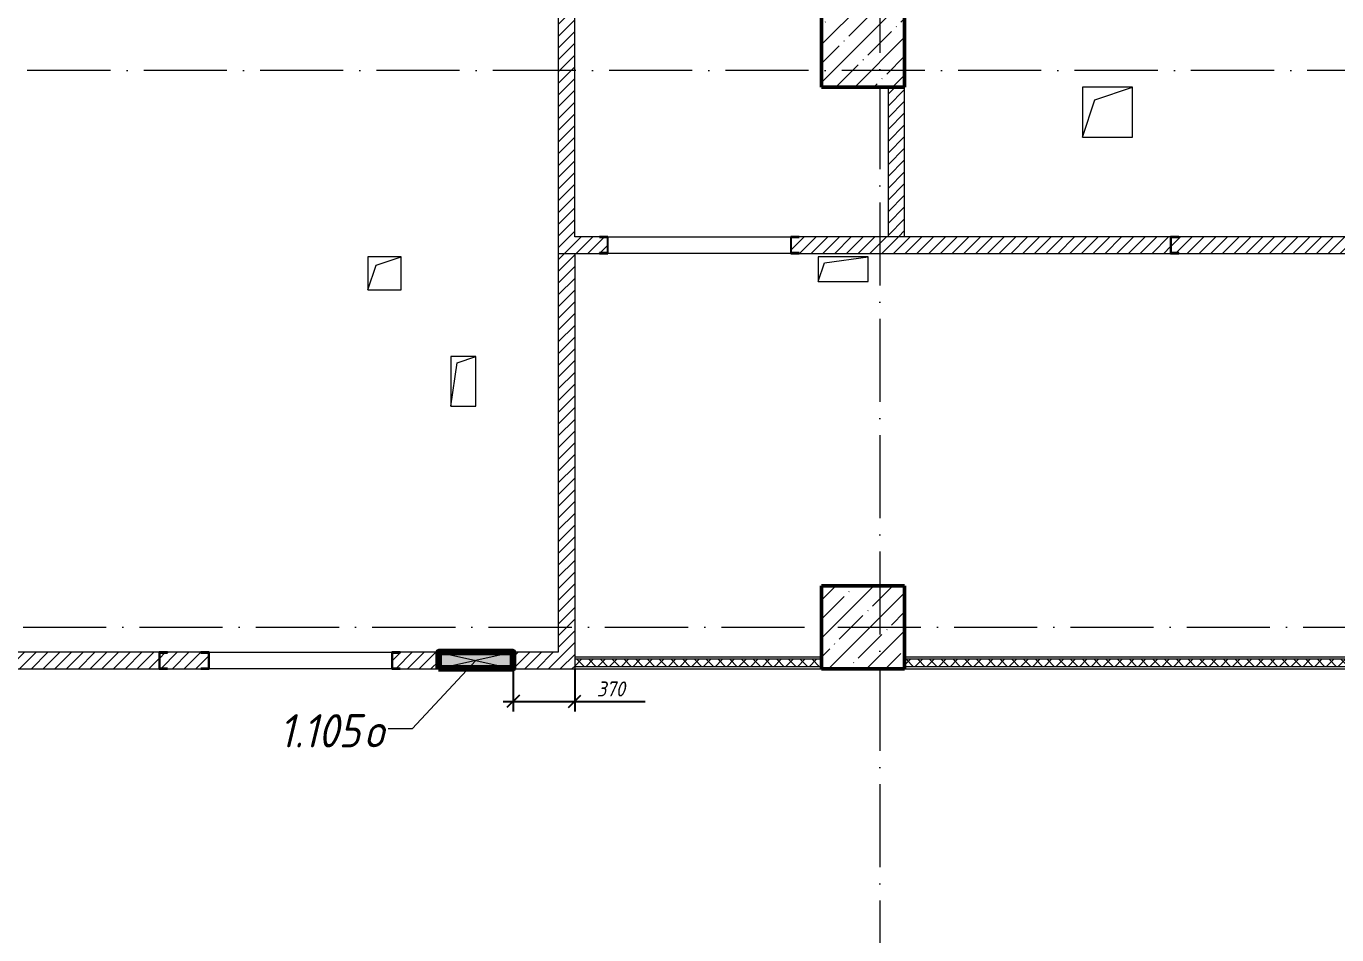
# Model space of a CAD drawing. Header units: millimetres. Extents: x -356862 to 418287, y 0 to 839748.
# Drawn here: x -92550 to -84665, y 509097 to 514564 of the extents above; entities that cross this region are included whole.
import ezdxf

# ---------------------------------------------------------------- set-up
doc = ezdxf.new("R2010")
doc.units = ezdxf.units.MM
doc.linetypes.add('50_200_ШТРИХ_1Т_ш5_п1_п1_', pattern=[700, 500, -100, 0, -100])
for name, color, linetype, lineweight in [('9.7) Заделка 956 шт', 6, 'Continuous', 158), ('A-____-____-DIMS', 7, 'Continuous', 9), ('A-DETL-GENF-OTLN', 7, 'Continuous', 9), ('A-GENM-____-MCUT', 7, 'Continuous', 25), ('A-GENM-____-OTLN', 7, 'Continuous', 9), ('A-GENM-____-OTLN-1', 7, 'Continuous', 25), ('A-GLAZ-____-IDEN', 7, 'Continuous', 9), ('A-GLAZ-____-OTLN', 7, 'Continuous', 9), ('A-WALL-____-MCUT-1', 7, 'Continuous', 9), ('A-WALL-____-PATT-1', 7, 'Continuous', 9), ('A-WALL-FNSH-MCUT-1', 7, 'Continuous', 9), ('I-WALL-____-OTLN', 7, 'Continuous', 9), ('S-COLS-____-MCUT', 7, 'Continuous', 50), ('S-COLS-____-OTLN', 7, 'Continuous', 9), ('S-GRID-____-OTLN-1', 7, '50_200_ШТРИХ_1Т_ш5_п1_п1_', 9)]:
    doc.layers.add(name, color=color, linetype=linetype, lineweight=lineweight)
doc.layers.add('A-WALL-____-PATT-3', color=9, linetype='Continuous', lineweight=9, true_color=0x808080)
doc.styles.add('ISOCPEUR_I_11', font='isocpeui.ttf', dxfattribs={"width": 0.9, "height": 200})
doc.styles.add('ISOCPEUR_I_7', font='isocpeui.ttf', dxfattribs={"width": 0.9, "height": 90})
doc.dimstyles.new('ISO-1_8_0_9К_СРЕДНИЙ_Кладочные_1', dxfattribs={"dimscale": 304.8, "dimtxt": 89.638306, "dimasz": 0.246063, "dimexe": 0.19685, "dimexo": 0, "dimgap": 0, "dimtad": 1, "dimdec": 3, "dimrnd": 0.001, "dimdsep": 46, "dimtxsty": 'ISOCPEUR_I_7', "dimblk1": 'OBLIQUE', "dimblk2": 'OBLIQUE', "dimsah": 1, "dimcen": 0.09, "dimdle": 0.19685, "dimazin": 0, "dimtfac": 1, "dimtdec": 4, "dimtix": 1, "dimtmove": 0, "dimatfit": 3, "dimfxl": 1, "dimtvp": 1, "dimtolj": 1, "dimtzin": 0, "dimarcsym": 2})
pattern_1 = [(45, (-176515.067, 459015.94), (-35.35534, 35.35534), [])]
pattern_2 = [(45, (-176515.067, 459015.94), (-35.35534, 35.35534), []), (135, (-176515.067, 459015.94), (-35.35534, -35.35534), [])]

# ---------------------------------------------------------------- blocks, each defined once
blk = doc.blocks.new('BSC_Колонна _Прямоугольная - 500х500-V40-АР1_План отверстий 1 этажа в осях 1-64_Ю-ЯЯ')
at = {"layer": 'S-COLS-____-OTLN'}
h = blk.add_hatch(dxfattribs=at)
h.set_pattern_fill('FP_47', color=256, style=0, pattern_type=2)
h.set_pattern_definition([(45, (-89000, -51931.04), (-114.04925, 114.04925), []), (45, (-88885.95, -51931.04), (-114.04925, 114.04925), [201.613, -40.323, 3.353, -36.97])])
h.paths.add_polyline_path([(-250, -250), (250, -250), (250, 250), (-250, 250)], flags=0)
at = {"layer": 'S-COLS-____-MCUT'}
for p, q in [((250, 250), (-250, 250)), ((-250, 250), (-250, -250)), ((250, -250), (250, 250)), ((-250, -250), (250, -250))]:
    blk.add_line(p, q, dxfattribs=at)
blk = doc.blocks.new('BSC_Колонна _Прямоугольная - 500х500-V117-АР1_План отверстий 1 этажа в осях 1-64_Ю-ЯЯ')
at = {"layer": 'S-COLS-____-OTLN'}
h = blk.add_hatch(dxfattribs=at)
h.set_pattern_fill('FP_128', color=256, style=0, pattern_type=2)
h.set_pattern_definition([(315, (-55431.04, 89000), (114.04925, 114.04925), []), (315, (-55431.04, 88885.95), (114.04925, 114.04925), [201.613, -40.323, 3.353, -36.97])])
h.paths.add_polyline_path([(-250, 250), (-250, -250), (250, -250), (250, 250)], flags=0)
at = {"layer": 'S-COLS-____-MCUT'}
for p, q in [((250, 250), (-250, 250)), ((-250, 250), (-250, -250)), ((250, -250), (250, 250)), ((-250, -250), (250, -250))]:
    blk.add_line(p, q, dxfattribs=at)
blk = doc.blocks.new('154_Фахверк_СКБ_Швеллер - Тип_100_4010-27789772-АР1_План отверстий 1 этажа в осях 1-64_Ю-ЯЯ')
at = {"layer": 'A-GENM-____-MCUT'}
for p, q in [((175, 50), (125, 50)), ((125, 50), (125, -50)), ((128, 47), (175, 47)), ((128, -47), (128, 47)), ((175, 47), (175, 50)), ((125, -50), (175, -50)), ((175, -47), (128, -47)), ((175, -50), (175, -47))]:
    blk.add_line(p, q, dxfattribs=at)
blk = doc.blocks.new('154_Фахверк_СКБ_Швеллер - Тип_100_3600-27825154-АР1_План отверстий 1 этажа в осях 1-64_Ю-ЯЯ')
at = {"layer": 'A-GENM-____-MCUT'}
for p, q in [((175, 50), (125, 50)), ((125, 50), (125, -50)), ((128, 47), (175, 47)), ((128, -47), (128, 47)), ((175, 47), (175, 50)), ((125, -50), (175, -50)), ((175, -47), (128, -47)), ((175, -50), (175, -47))]:
    blk.add_line(p, q, dxfattribs=at)
blk = doc.blocks.new('154_Фахверк_СКБ_Швеллер - Тип_100_3600_1-27826044-АР1_План отверстий 1 этажа в осях 1-64_Ю-ЯЯ')
at = {"layer": 'A-GENM-____-MCUT'}
for p, q in [((175, 50), (125, 50)), ((125, 50), (125, -50)), ((128, 47), (175, 47)), ((128, -47), (128, 47)), ((175, 47), (175, 50)), ((125, -50), (175, -50)), ((175, -47), (128, -47)), ((175, -50), (175, -47))]:
    blk.add_line(p, q, dxfattribs=at)
blk = doc.blocks.new('AR_Отверстие прямоугольное _в плите_ - AR_Отверстие прямоугольное _в плите_-30459689-АР1_План отверстий 1 этажа в осях 1-64_Ю-ЯЯ')
at = {"layer": 'A-GENM-____-OTLN'}
for p, q in [((150, 150), (-150, 150)), ((-150, 150), (-150, -150)), ((-75, 75), (150, 150)), ((150, -150), (150, 150)), ((-150, -150), (-75, 75)), ((-150, -150), (150, -150))]:
    blk.add_line(p, q, dxfattribs=at)
blk = doc.blocks.new('AR_Отверстие прямоугольное _в плите_ - AR_Отверстие прямоугольное _в плите_-30459702-АР1_План отверстий 1 этажа в осях 1-64_Ю-ЯЯ')
at = {"layer": 'A-GENM-____-OTLN'}
for p, q in [((150, 75), (-150, 75)), ((-150, 75), (-150, -75)), ((-150, -75), (-112.5, 37.5)), ((-112.5, 37.5), (150, 75)), ((150, -75), (150, 75)), ((-150, -75), (150, -75))]:
    blk.add_line(p, q, dxfattribs=at)
blk = doc.blocks.new('AR_Отверстие прямоугольное _в плите_ - AR_Отверстие прямоугольное _в плите_-30459597-АР1_План отверстий 1 этажа в осях 1-64_Ю-ЯЯ')
at = {"layer": 'A-GENM-____-OTLN'}
for p, q in [((100, 100), (-100, 100)), ((-100, 100), (-100, -100)), ((-50, 50), (100, 100)), ((100, -100), (100, 100)), ((-100, -100), (-50, 50)), ((-100, -100), (100, -100))]:
    blk.add_line(p, q, dxfattribs=at)
blk = doc.blocks.new('AR_Отверстие прямоугольное _в плите_ - AR_Отверстие прямоугольное _в плите_-30459630-АР1_План отверстий 1 этажа в осях 1-64_Ю-ЯЯ')
at = {"layer": 'A-GENM-____-OTLN'}
for p, q in [((75, 150), (-75, 150)), ((-75, 150), (-75, -150)), ((-75, -150), (-37.5, 112.5)), ((-37.5, 112.5), (75, 150)), ((75, -150), (75, 150)), ((-75, -150), (75, -150))]:
    blk.add_line(p, q, dxfattribs=at)
blk = doc.blocks.new('AR_Отверстие прямоугольное _в стене__БезПР - AR_Отверстие прямоугольное _в стене__БезПР-36429247-АР1_План отверстий 1 этажа в осях 1-64_Ю-ЯЯ')
at = {"layer": 'A-GLAZ-____-OTLN'}
blk.add_hatch(color=256, dxfattribs=at).paths.add_polyline_path([(225, -50), (225, 50), (-225, 50), (-225, -50)], flags=0)
at = {"layer": 'A-DETL-GENF-OTLN'}
for p, q in [((-225, -50), (-225, 50)), ((-225, 50), (225, 50)), ((225, 50), (-225, -50)), ((-225, 50), (225, -50)), ((225, 50), (-225, 50)), ((-225, 50), (-225, -50)), ((225, 50), (225, -50)), ((225, -50), (225, 50)), ((225, -50), (-225, -50)), ((-225, -50), (225, -50))]:
    blk.add_line(p, q, dxfattribs=at)
at = {"layer": 'A-GLAZ-____-OTLN'}
blk.add_line((225, 50), (-225, 50), dxfattribs=at)
blk = doc.blocks.new('_Oblique')
at = {"color": 0, "linetype": 'ByBlock', "lineweight": -2}
blk.add_line((-0.5, -0.5), (0.5, 0.5), dxfattribs=at)
blk = doc.blocks.new('*D13651')
at = {"layer": 'A-____-____-DIMS', "color": 0, "lineweight": -2, "transparency": 16777216}
for p, q in [((-89620.1, 510697), (-89620.1, 510441.3)), ((-89250.1, 510697), (-89250.1, 510441.3)), ((-89680.1, 510501.3), (-89250.1, 510501.3)), ((-89250.1, 510501.3), (-88826, 510501.3))]:
    blk.add_line(p, q, dxfattribs=at)
at = {"layer": 'Defpoints', "color": 0, "transparency": 16777216}
for p in [(-89620.1, 510697), (-89250.1, 510697), (-89250.1, 510501.3)]:
    blk.add_point(p, dxfattribs=at)
at = {"layer": 'A-____-____-DIMS', "color": 0, "lineweight": -2, "transparency": 16777216, "xscale": 75, "yscale": 75, "zscale": 75, "rotation": 180}
blk.add_blockref('_Oblique', (-89620.1, 510501.3), dxfattribs=at)
at = {"layer": 'A-____-____-DIMS', "color": 0, "lineweight": -2, "transparency": 16777216, "xscale": 75, "yscale": 75, "zscale": 75}
blk.add_blockref('_Oblique', (-89250.1, 510501.3), dxfattribs=at)
at = {"layer": 'A-____-____-DIMS', "color": 0, "transparency": 16777216, "insert": (-89116.8, 510621.3), "char_height": 90, "width": 409.578, "attachment_point": 1, "line_spacing_factor": 1.149209, "style": 'ISOCPEUR_I_7'}
blk.add_mtext('\\A1;370', dxfattribs=at)

msp = doc.modelspace()

# ---------------------------------------------------------------- hatches: boundary and pattern name
at = {"layer": 'A-WALL-____-PATT-1'}
h = msp.add_hatch(dxfattribs=at)
h.set_pattern_fill('FP_5', color=256, style=0, pattern_type=2)
h.set_pattern_definition(pattern_1)
h.paths.add_polyline_path([(-89253.0675, 513296.983), (-89250.0675, 513296.983), (-89250.0675, 515996.983), (-89253.0675, 515996.983), (-89253.0675, 516043.983), (-89347.0675, 516043.983), (-89347.0675, 515996.983), (-89350.0675, 515996.983), (-89350.0675, 513296.983), (-89347.0675, 513296.983)], flags=0)
h.paths.add_polyline_path([(-89350.0675, 516046.983), (-89250.0675, 516046.983), (-89250.0675, 518746.983), (-89253.0675, 518746.983), (-89253.0675, 518793.983), (-89347.0675, 518793.983), (-89347.0675, 518746.983), (-89350.0675, 518746.983), (-89350.0675, 516239.7989)], flags=0)
h.paths.add_polyline_path([(-89347.0675, 519899.983), (-89253.0675, 519899.983), (-89253.0675, 519946.983), (-89250.0675, 519946.983), (-89250.0675, 520796.983), (-89350.0675, 520796.983), (-89350.0675, 519946.983), (-89347.0675, 519946.983)], flags=0)
h = msp.add_hatch(dxfattribs=at)
h.set_pattern_fill('FP_5', color=256, style=0, pattern_type=2)
h.set_pattern_definition(pattern_1)
h.paths.add_polyline_path([(-87265.0675, 513296.983), (-87265.0675, 514196.983), (-87365.0675, 514196.983), (-87365.0675, 513296.983)], flags=0)
h = msp.add_hatch(dxfattribs=at)
h.set_pattern_fill('FP_5', color=256, style=0, pattern_type=2)
h.set_pattern_definition(pattern_1)
h.paths.add_polyline_path([(-79165.0675, 513196.983), (-79165.0675, 513296.983), (-79665.0675, 513296.983), (-79665.0675, 513196.983)], flags=0)
h.paths.add_polyline_path([(-79865.0675, 513196.983), (-79865.0675, 513296.983), (-79875.0675, 513296.983), (-79875.0675, 513196.983)], flags=0)
h.paths.add_polyline_path([(-82852.9408, 513196.983), (-81345.0675, 513196.983), (-81345.0675, 513199.983), (-81298.0675, 513199.983), (-81298.0675, 513293.983), (-81345.0675, 513293.983), (-81345.0675, 513296.983), (-85615.0675, 513296.983), (-85615.0675, 513293.983), (-85662.0675, 513293.983), (-85662.0675, 513199.983), (-85615.0675, 513199.983), (-85615.0675, 513196.983), (-84620.4415, 513196.983)], flags=0)
h.paths.add_polyline_path([(-85665.0675, 513196.983), (-85665.0675, 513296.983), (-87900.0675, 513296.983), (-87900.0675, 513293.983), (-87947.0675, 513293.983), (-87947.0675, 513199.983), (-87900.0675, 513199.983), (-87900.0675, 513196.983)], flags=0)
h.paths.add_polyline_path([(-89350.0675, 513196.983), (-89100.0675, 513196.983), (-89100.0675, 513199.983), (-89053.0675, 513199.983), (-89053.0675, 513293.983), (-89100.0675, 513293.983), (-89100.0675, 513296.983), (-89350.0675, 513296.983)], flags=0)
h = msp.add_hatch(dxfattribs=at)
h.set_pattern_fill('FP_5', color=256, style=0, pattern_type=2)
h.set_pattern_definition(pattern_1)
h.paths.add_polyline_path([(-89250.0675, 510796.983), (-89250.0675, 513196.983), (-89350.0675, 513196.983), (-89350.0675, 510796.983)], flags=0)
h = msp.add_hatch(dxfattribs=at)
h.set_pattern_fill('FP_5', color=256, style=0, pattern_type=2)
h.set_pattern_definition(pattern_1)
h.paths.add_polyline_path([(-89250.0675, 510696.983), (-89250.0675, 510796.983), (-89620.0675, 510796.983), (-89620.0675, 510696.983)], flags=0)
h.paths.add_polyline_path([(-90070.0675, 510696.983), (-90070.0675, 510796.983), (-90300.0675, 510796.983), (-90300.0675, 510793.983), (-90347.0675, 510793.983), (-90347.0675, 510699.983), (-90300.0675, 510699.983), (-90300.0675, 510696.983)], flags=0)
h.paths.add_polyline_path([(-91500.0675, 510696.983), (-91500.0175, 510699.983), (-91453.0675, 510699.983), (-91453.0675, 510793.983), (-91500.0675, 510793.983), (-91500.0675, 510796.983), (-91700.0675, 510796.983), (-91700.0675, 510793.983), (-91747.0675, 510793.983), (-91747.0675, 510699.983), (-91700.0675, 510699.983), (-91700.0675, 510696.983), (-91690.4442, 510696.983)], flags=0)
h.paths.add_polyline_path([(-93115.0675, 510696.983), (-91750.0675, 510696.983), (-91750.0675, 510796.983), (-93115.0675, 510796.983), (-93115.0675, 510699.983)], flags=0)
at = {"layer": 'A-WALL-____-PATT-3'}
h = msp.add_hatch(dxfattribs=at)
h.set_pattern_fill('FP_7', color=256, style=0, pattern_type=2)
h.set_pattern_definition(pattern_2)
h.paths.add_polyline_path([(-87765.0675, 510709.483), (-87765.0675, 510754.483), (-89250.0675, 510754.483), (-89250.0675, 510709.483)], flags=0)
h = msp.add_hatch(dxfattribs=at)
h.set_pattern_fill('FP_7', color=256, style=0, pattern_type=2)
h.set_pattern_definition(pattern_2)
h.paths.add_polyline_path([(-83265.0675, 510709.483), (-83265.0675, 510754.483), (-87265.0675, 510754.483), (-87265.0675, 510709.483), (-84620.4415, 510709.483)], flags=0)

# ---------------------------------------------------------------- linework, layer by layer
at = {"layer": '9.7) Заделка 956 шт'}
msp.add_lwpolyline([(-90070.0675, 510701.4954), (-89620.0675, 510701.4954), (-89620.0675, 510796.983), (-90070.0675, 510796.983)], close=True, dxfattribs=at)
at = {"layer": 'A-GLAZ-____-IDEN'}
for p, q in [((-89845.0675, 510746.983), (-90227.9858, 510337.015)), ((-90227.9858, 510337.015), (-90372.6921, 510337.015))]:
    msp.add_line(p, q, dxfattribs=at)
at = {"layer": 'A-WALL-____-MCUT-1'}
for p, q in [((-87765.0675, 510754.483), (-89250.0675, 510754.483)), ((-83265.0675, 510754.483), (-87265.0675, 510754.483)), ((-87765.0675, 510709.483), (-89250.0675, 510709.483)), ((-83265.0675, 510709.483), (-87265.0675, 510709.483))]:
    msp.add_line(p, q, dxfattribs=at)
at = {"layer": 'A-WALL-FNSH-MCUT-1'}
for p, q in [((-89350.0675, 515996.983), (-89350.0675, 510796.983)), ((-89250.0675, 513296.983), (-89250.0675, 515996.983)), ((-87365.0675, 514196.983), (-87365.0675, 513296.983)), ((-87265.0675, 513296.983), (-87265.0675, 514196.983)), ((-89100.0675, 513296.983), (-89250.0675, 513296.983)), ((-85665.0675, 513296.983), (-87900.0675, 513296.983)), ((-81345.0675, 513296.983), (-85615.0675, 513296.983)), ((-89350.0675, 513196.983), (-89100.0675, 513196.983)), ((-89250.0675, 513196.983), (-89250.0675, 510696.983)), ((-87900.0675, 513196.983), (-85665.0675, 513196.983)), ((-85615.0675, 513196.983), (-81345.0675, 513196.983)), ((-91750.0675, 510796.983), (-93115.0675, 510796.983)), ((-91500.0675, 510796.983), (-91700.0675, 510796.983)), ((-90070.0675, 510796.983), (-90300.0675, 510796.983)), ((-89350.0675, 510796.983), (-89620.0675, 510796.983)), ((-87765.0675, 510766.983), (-89250.0675, 510766.983)), ((-83265.0675, 510766.983), (-87265.0675, 510766.983)), ((-93115.0675, 510696.983), (-91750.0675, 510696.983)), ((-91700.0675, 510696.983), (-91500.0675, 510696.983)), ((-90300.0675, 510696.983), (-90070.0675, 510696.983)), ((-89620.0675, 510696.983), (-89250.0675, 510696.983)), ((-89250.0675, 510696.983), (-87765.0675, 510696.983)), ((-87265.0675, 510696.983), (-83265.0675, 510696.983))]:
    msp.add_line(p, q, dxfattribs=at)
at = {"layer": 'I-WALL-____-OTLN'}
for p, q in [((-89050.0675, 513296.983), (-87950.0675, 513296.983)), ((-87950.0675, 513196.983), (-89050.0675, 513196.983)), ((-91450.0675, 510796.983), (-90350.0675, 510796.983)), ((-90350.0675, 510696.983), (-91450.0675, 510696.983))]:
    msp.add_line(p, q, dxfattribs=at)
at = {"layer": 'S-GRID-____-OTLN-1'}
for p, q in [((-87415.0675, 549908.7924), (-87415.0675, 498597.5699)), ((-72440.6609, 514296.983), (-181183.8377, 514296.983)), ((-107270.4298, 510946.983), (-72440.6609, 510946.983))]:
    msp.add_line(p, q, dxfattribs=at)

# ---------------------------------------------------------------- block references
at = {"layer": 'A-GENM-____-OTLN'}
for name, p in [('AR_Отверстие прямоугольное _в плите_ - AR_Отверстие прямоугольное _в плите_-30459689-АР1_План отверстий 1 этажа в осях 1-64_Ю-ЯЯ', (-86045.0675, 514046.983)), ('AR_Отверстие прямоугольное _в плите_ - AR_Отверстие прямоугольное _в плите_-30459597-АР1_План отверстий 1 этажа в осях 1-64_Ю-ЯЯ', (-90395.0675, 513076.983)), ('AR_Отверстие прямоугольное _в плите_ - AR_Отверстие прямоугольное _в плите_-30459702-АР1_План отверстий 1 этажа в осях 1-64_Ю-ЯЯ', (-87635.0675, 513101.983)), ('AR_Отверстие прямоугольное _в плите_ - AR_Отверстие прямоугольное _в плите_-30459630-АР1_План отверстий 1 этажа в осях 1-64_Ю-ЯЯ', (-89920.0675, 512426.983))]:
    msp.add_blockref(name, p, dxfattribs=at)
at = {"layer": 'A-GENM-____-OTLN-1', "rotation": 180}
for name, p in [('154_Фахверк_СКБ_Швеллер - Тип_100_4010-27789772-АР1_План отверстий 1 этажа в осях 1-64_Ю-ЯЯ', (-88925.0675, 513246.983)), ('154_Фахверк_СКБ_Швеллер - Тип_100_3600-27825154-АР1_План отверстий 1 этажа в осях 1-64_Ю-ЯЯ', (-91325.0675, 510746.983))]:
    msp.add_blockref(name, p, dxfattribs=at)
at = {"layer": 'A-GENM-____-OTLN-1'}
for name, p in [('154_Фахверк_СКБ_Швеллер - Тип_100_4010-27789772-АР1_План отверстий 1 этажа в осях 1-64_Ю-ЯЯ', (-88075.0675, 513246.983)), ('154_Фахверк_СКБ_Швеллер - Тип_100_4010-27789772-АР1_План отверстий 1 этажа в осях 1-64_Ю-ЯЯ', (-85790.0675, 513246.983)), ('154_Фахверк_СКБ_Швеллер - Тип_100_3600_1-27826044-АР1_План отверстий 1 этажа в осях 1-64_Ю-ЯЯ', (-91875.0675, 510746.983)), ('154_Фахверк_СКБ_Швеллер - Тип_100_3600-27825154-АР1_План отверстий 1 этажа в осях 1-64_Ю-ЯЯ', (-90475.0675, 510746.983))]:
    msp.add_blockref(name, p, dxfattribs=at)
at = {"layer": 'A-GLAZ-____-OTLN'}
msp.add_blockref('AR_Отверстие прямоугольное _в стене__БезПР - AR_Отверстие прямоугольное _в стене__БезПР-36429247-АР1_План отверстий 1 этажа в осях 1-64_Ю-ЯЯ', (-89845.0675, 510746.983), dxfattribs=at)
at = {"layer": 'S-COLS-____-OTLN', "rotation": 89.9999999999999}
msp.add_blockref('BSC_Колонна _Прямоугольная - 500х500-V117-АР1_План отверстий 1 этажа в осях 1-64_Ю-ЯЯ', (-87515.0675, 514446.983), dxfattribs=at)
at = {"layer": 'S-COLS-____-OTLN'}
msp.add_blockref('BSC_Колонна _Прямоугольная - 500х500-V40-АР1_План отверстий 1 этажа в осях 1-64_Ю-ЯЯ', (-87515.0675, 510946.983), dxfattribs=at)

# ---------------------------------------------------------------- texts
at = {"layer": 'A-GLAZ-____-IDEN', "char_height": 200, "attachment_point": 1, "style": 'ISOCPEUR_I_11'}
for s, insert, width in [('1.105', (-91027.5453, 510424.6295), 620.506125), ('\\fISOCPEUR|b0|i1|c204|p34|;\\W.9;о', (-90515.5766, 510424.6295), 158.734125)]:
    msp.add_mtext(s, dxfattribs=dict(at, insert=insert, width=width))

# ---------------------------------------------------------------- dimensions: what is measured, and where the dimension line sits
at = {"layer": 'A-____-____-DIMS'}
dim = msp.add_linear_dim(base=(-89250.0675, 510501.2927), p1=(-89620.0675, 510696.983), p2=(-89250.0675, 510696.983), dimstyle='ISO-1_8_0_9К_СРЕДНИЙ_Кладочные_1', override={"dimpost": '<>', "dimfxl": 370}, dxfattribs=at)
dim.commit()
dim.dimension.update_dxf_attribs({"geometry": '*D13651', "text_midpoint": (-88912.0601, 510501.2927), "dimtype": 160})

doc.saveas('drawing.dxf')
